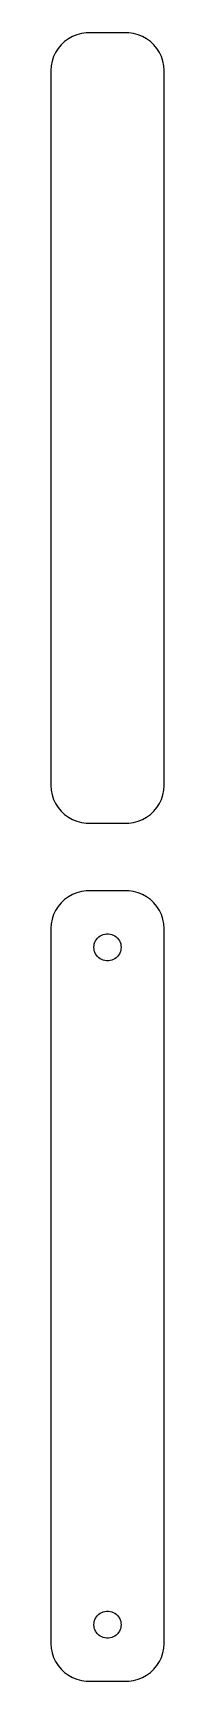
# Model space of a CAD drawing. Header units: metres. Extents: x -8 to 8, y 62 to 280.
import ezdxf

# ---------------------------------------------------------------- set-up
doc = ezdxf.new("R2010")
doc.units = ezdxf.units.M

msp = doc.modelspace()

# ---------------------------------------------------------------- linework, layer by layer
for p, q in [((-3.4369, 280.411), (-4.04507, 280.255)), ((-2.81395, 280.49), (-3.4369, 280.411)), ((2.81395, 280.49), (-2.81395, 280.49)), ((3.4369, 280.411), (2.81395, 280.49)), ((4.04507, 280.255), (3.4369, 280.411)), ((-6.54507, 278.439), (-6.88153, 277.909)), ((-6.14484, 278.923), (-6.54507, 278.439)), ((-5.68712, 279.353), (-6.14484, 278.923)), ((-5.17912, 279.722), (-5.68712, 279.353)), ((-4.62889, 280.024), (-5.17912, 279.722)), ((-4.04507, 280.255), (-4.62889, 280.024)), ((4.62889, 280.024), (4.04507, 280.255)), ((5.17912, 279.722), (4.62889, 280.024)), ((5.68712, 279.353), (5.17912, 279.722)), ((6.14484, 278.923), (5.68712, 279.353)), ((6.54507, 278.439), (6.14484, 278.923)), ((6.88153, 277.909), (6.54507, 278.439)), ((-7.46057, 276.127), (-7.5, 275.5)), ((-7.34291, 276.743), (-7.46057, 276.127)), ((-7.14888, 277.341), (-7.34291, 276.743)), ((-6.88153, 277.909), (-7.14888, 277.341)), ((7.14888, 277.341), (6.88153, 277.909)), ((7.34291, 276.743), (7.14888, 277.341)), ((7.46057, 276.127), (7.34291, 276.743)), ((7.5, 275.5), (7.46057, 276.127)), ((-7.5, 275.5), (-7.5, 180.5)), ((7.5, 180.5), (7.5, 275.5)), ((-7.5, 180.5), (-7.46057, 179.873)), ((-7.46057, 179.873), (-7.34291, 179.257)), ((7.34291, 179.257), (7.46057, 179.873)), ((7.46057, 179.873), (7.5, 180.5)), ((-7.34291, 179.257), (-7.14888, 178.659)), ((-7.14888, 178.659), (-6.88153, 178.091)), ((-6.88153, 178.091), (-6.54507, 177.561)), ((-6.54507, 177.561), (-6.14484, 177.077)), ((6.14484, 177.077), (6.54507, 177.561)), ((6.54507, 177.561), (6.88153, 178.091)), ((6.88153, 178.091), (7.14888, 178.659)), ((7.14888, 178.659), (7.34291, 179.257)), ((-6.14484, 177.077), (-5.68712, 176.647)), ((-5.68712, 176.647), (-5.17912, 176.278)), ((-5.17912, 176.278), (-4.62889, 175.976)), ((-4.62889, 175.976), (-4.04507, 175.745)), ((-4.04507, 175.745), (-3.4369, 175.589)), ((-3.4369, 175.589), (-2.81395, 175.51)), ((-2.81395, 175.51), (2.81395, 175.51)), ((2.81395, 175.51), (3.4369, 175.589)), ((3.4369, 175.589), (4.04507, 175.745)), ((4.04507, 175.745), (4.62889, 175.976)), ((4.62889, 175.976), (5.17912, 176.278)), ((5.17912, 176.278), (5.68712, 176.647)), ((5.68712, 176.647), (6.14484, 177.077)), ((-2.81395, 166.49), (-3.4369, 166.411)), ((2.81395, 166.49), (-2.81395, 166.49)), ((3.4369, 166.411), (2.81395, 166.49)), ((-6.54507, 164.439), (-6.88153, 163.909)), ((-6.14484, 164.923), (-6.54507, 164.439)), ((-5.68712, 165.353), (-6.14484, 164.923)), ((-5.17912, 165.722), (-5.68712, 165.353)), ((-4.62889, 166.024), (-5.17912, 165.722)), ((-4.04507, 166.255), (-4.62889, 166.024)), ((-3.4369, 166.411), (-4.04507, 166.255)), ((4.04507, 166.255), (3.4369, 166.411)), ((4.62889, 166.024), (4.04507, 166.255)), ((5.17912, 165.722), (4.62889, 166.024)), ((5.68712, 165.353), (5.17912, 165.722)), ((6.14484, 164.923), (5.68712, 165.353)), ((6.54507, 164.439), (6.14484, 164.923)), ((6.88153, 163.909), (6.54507, 164.439)), ((-7.46057, 162.127), (-7.5, 161.5)), ((-7.34291, 162.743), (-7.46057, 162.127)), ((-7.14888, 163.341), (-7.34291, 162.743)), ((-6.88153, 163.909), (-7.14888, 163.341)), ((7.14888, 163.341), (6.88153, 163.909)), ((7.34291, 162.743), (7.14888, 163.341)), ((7.46057, 162.127), (7.34291, 162.743)), ((7.5, 161.5), (7.46057, 162.127)), ((-7.5, 161.5), (-7.5, 66.5)), ((-1.67358, 159.663), (-1.57735, 159.867)), ((-1.57735, 159.867), (-1.45622, 160.058)), ((-1.45622, 160.058), (-1.31213, 160.232)), ((-1.31213, 160.232), (-1.14735, 160.387)), ((-1.14735, 160.387), (-0.964478, 160.52)), ((-0.964478, 160.52), (-0.766388, 160.629)), ((-0.766388, 160.629), (-0.556229, 160.712)), ((-0.556229, 160.712), (-0.33728, 160.768)), ((-0.33728, 160.768), (-0.113022, 160.796)), ((-0.113022, 160.796), (0.113022, 160.796)), ((0.113022, 160.796), (0.33728, 160.768)), ((0.33728, 160.768), (0.556229, 160.712)), ((0.556229, 160.712), (0.766388, 160.629)), ((0.766388, 160.629), (0.964478, 160.52)), ((0.964478, 160.52), (1.14735, 160.387)), ((1.14735, 160.387), (1.31213, 160.232)), ((1.31213, 160.232), (1.45622, 160.058)), ((1.45622, 160.058), (1.57735, 159.867)), ((1.57735, 159.867), (1.67358, 159.663)), ((7.5, 66.5), (7.5, 161.5)), ((-1.79999, 159), (-1.7858, 159.226)), ((-1.7858, 158.774), (-1.79999, 159)), ((-1.7858, 159.226), (-1.74344, 159.448)), ((-1.74344, 158.552), (-1.7858, 158.774)), ((-1.74344, 159.448), (-1.67358, 159.663)), ((-1.67358, 158.337), (-1.74344, 158.552)), ((-1.57735, 158.133), (-1.67358, 158.337)), ((-1.45622, 157.942), (-1.57735, 158.133)), ((-1.31213, 157.768), (-1.45622, 157.942)), ((-1.14735, 157.613), (-1.31213, 157.768)), ((1.31213, 157.768), (1.14735, 157.613)), ((1.45622, 157.942), (1.31213, 157.768)), ((1.57735, 158.133), (1.45622, 157.942)), ((1.67358, 158.337), (1.57735, 158.133)), ((1.67358, 159.663), (1.74344, 159.448)), ((1.74344, 158.552), (1.67358, 158.337)), ((1.74344, 159.448), (1.7858, 159.226)), ((1.7858, 158.774), (1.74344, 158.552)), ((1.7858, 159.226), (1.79999, 159)), ((1.79999, 159), (1.7858, 158.774)), ((-0.964478, 157.48), (-1.14735, 157.613)), ((-0.766388, 157.371), (-0.964478, 157.48)), ((-0.556229, 157.288), (-0.766388, 157.371)), ((-0.33728, 157.232), (-0.556229, 157.288)), ((-0.113022, 157.204), (-0.33728, 157.232)), ((0.113022, 157.204), (-0.113022, 157.204)), ((0.33728, 157.232), (0.113022, 157.204)), ((0.556229, 157.288), (0.33728, 157.232)), ((0.766388, 157.371), (0.556229, 157.288)), ((0.964478, 157.48), (0.766388, 157.371)), ((1.14735, 157.613), (0.964478, 157.48)), ((-1.45622, 70.058), (-1.31213, 70.2322)), ((-1.31213, 70.2322), (-1.14735, 70.3869)), ((-1.14735, 70.3869), (-0.964478, 70.5198)), ((-0.964478, 70.5198), (-0.766388, 70.6287)), ((-0.766388, 70.6287), (-0.556229, 70.7119)), ((-0.556229, 70.7119), (-0.33728, 70.7681)), ((-0.33728, 70.7681), (-0.113022, 70.7964)), ((-0.113022, 70.7964), (0.113022, 70.7964)), ((0.113022, 70.7964), (0.33728, 70.7681)), ((0.33728, 70.7681), (0.556229, 70.7119)), ((0.556229, 70.7119), (0.766388, 70.6287)), ((0.766388, 70.6287), (0.964478, 70.5198)), ((0.964478, 70.5198), (1.14735, 70.3869)), ((1.14735, 70.3869), (1.31213, 70.2322)), ((1.31213, 70.2322), (1.45622, 70.058)), ((-1.79999, 69), (-1.7858, 69.2256)), ((-1.7858, 68.7744), (-1.79999, 69)), ((-1.7858, 69.2256), (-1.74344, 69.4476)), ((-1.74344, 68.5524), (-1.7858, 68.7744)), ((-1.74344, 69.4476), (-1.67358, 69.6626)), ((-1.67358, 68.3374), (-1.74344, 68.5524)), ((-1.67358, 69.6626), (-1.57735, 69.8672)), ((-1.57735, 68.1328), (-1.67358, 68.3374)), ((-1.57735, 69.8672), (-1.45622, 70.058)), ((-1.45622, 67.942), (-1.57735, 68.1328)), ((-1.31213, 67.7678), (-1.45622, 67.942)), ((1.45622, 67.942), (1.31213, 67.7678)), ((1.45622, 70.058), (1.57735, 69.8672)), ((1.57735, 68.1328), (1.45622, 67.942)), ((1.57735, 69.8672), (1.67358, 69.6626)), ((1.67358, 68.3374), (1.57735, 68.1328)), ((1.67358, 69.6626), (1.74344, 69.4476)), ((1.74344, 68.5524), (1.67358, 68.3374)), ((1.74344, 69.4476), (1.7858, 69.2256)), ((1.7858, 68.7744), (1.74344, 68.5524)), ((1.7858, 69.2256), (1.79999, 69)), ((1.79999, 69), (1.7858, 68.7744)), ((-7.5, 66.5), (-7.46057, 65.8733)), ((-7.46057, 65.8733), (-7.34291, 65.2566)), ((-1.14735, 67.6131), (-1.31213, 67.7678)), ((-0.964478, 67.4802), (-1.14735, 67.6131)), ((-0.766388, 67.3713), (-0.964478, 67.4802)), ((-0.556229, 67.2881), (-0.766388, 67.3713)), ((-0.33728, 67.2319), (-0.556229, 67.2881)), ((-0.113022, 67.2036), (-0.33728, 67.2319)), ((0.113022, 67.2036), (-0.113022, 67.2036)), ((0.33728, 67.2319), (0.113022, 67.2036)), ((0.556229, 67.2881), (0.33728, 67.2319)), ((0.766388, 67.3713), (0.556229, 67.2881)), ((0.964478, 67.4802), (0.766388, 67.3713)), ((1.14735, 67.6131), (0.964478, 67.4802)), ((1.31213, 67.7678), (1.14735, 67.6131)), ((7.34291, 65.2566), (7.46057, 65.8733)), ((7.46057, 65.8733), (7.5, 66.5)), ((-7.34291, 65.2566), (-7.14888, 64.6594)), ((-7.14888, 64.6594), (-6.88153, 64.0912)), ((-6.88153, 64.0912), (-6.54507, 63.5611)), ((-6.54507, 63.5611), (-6.14484, 63.0773)), ((6.14484, 63.0773), (6.54507, 63.5611)), ((6.54507, 63.5611), (6.88153, 64.0912)), ((6.88153, 64.0912), (7.14888, 64.6594)), ((7.14888, 64.6594), (7.34291, 65.2566)), ((-6.14484, 63.0773), (-5.68712, 62.6474)), ((-5.68712, 62.6474), (-5.17912, 62.2784)), ((-5.17912, 62.2784), (-4.62889, 61.9759)), ((-4.62889, 61.9759), (-4.04507, 61.7447)), ((-4.04507, 61.7447), (-3.4369, 61.5886)), ((-3.4369, 61.5886), (-2.81395, 61.5099)), ((-2.81395, 61.5099), (2.81395, 61.5099)), ((2.81395, 61.5099), (3.4369, 61.5886)), ((3.4369, 61.5886), (4.04507, 61.7447)), ((4.04507, 61.7447), (4.62889, 61.9759)), ((4.62889, 61.9759), (5.17912, 62.2784)), ((5.17912, 62.2784), (5.68712, 62.6474)), ((5.68712, 62.6474), (6.14484, 63.0773))]:
    msp.add_line(p, q)

doc.saveas('drawing.dxf')
